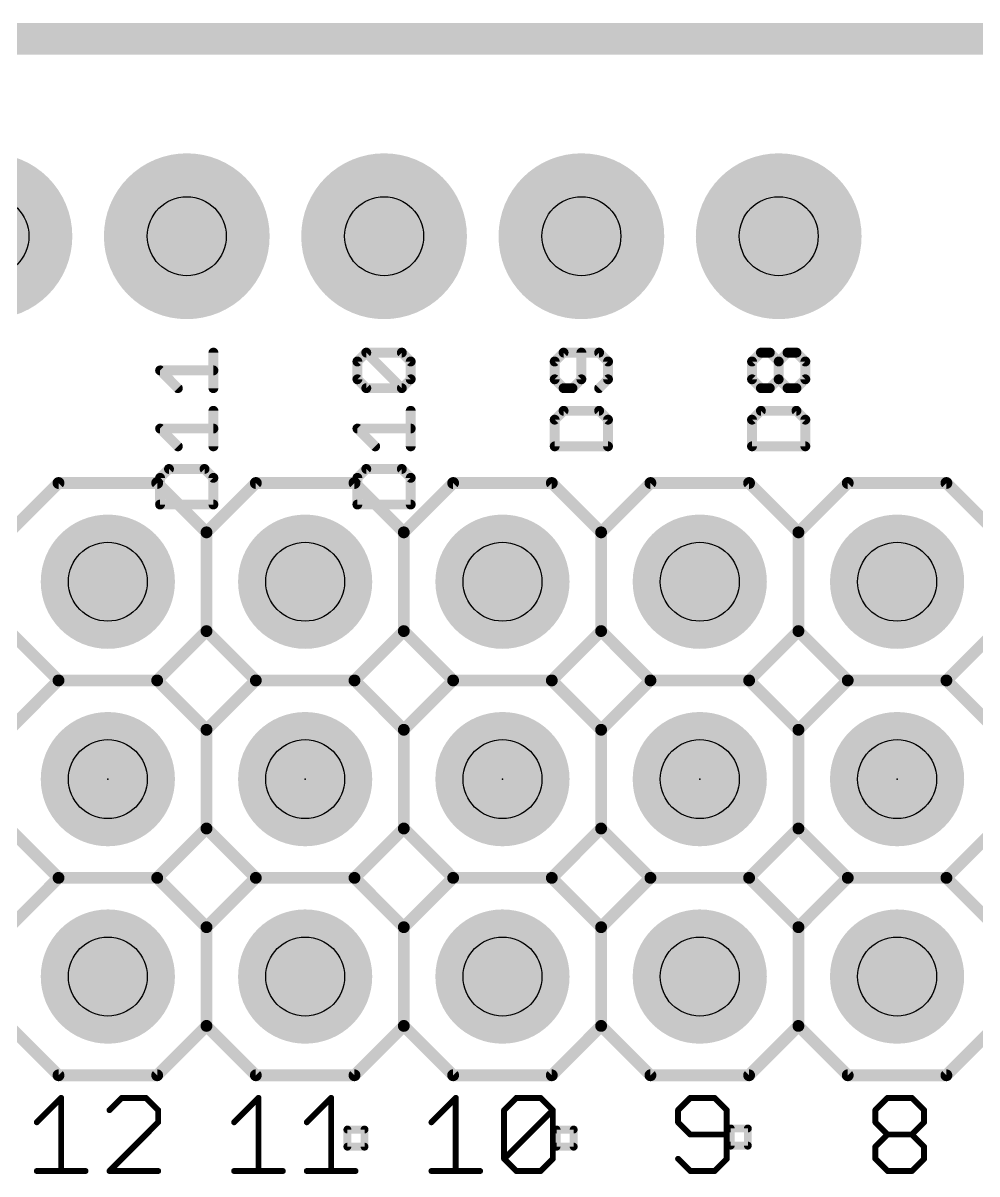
# Model space of a CAD drawing. Extents: x 45.5 to 117.9, y 20.2 to 75.1.
# Drawn here: x 80.19 to 92.47, y 60.32 to 75.13 of the extents above; entities that cross this region are included whole.
import ezdxf

# ---------------------------------------------------------------- set-up
doc = ezdxf.new("R2010")
doc.units = 0
for name, color, linetype in [('17', 82, 'CONTINUOUS'), ('20', 7, 'CONTINUOUS'), ('21', 253, 'CONTINUOUS'), ('23', 7, 'CONTINUOUS'), ('25', 253, 'CONTINUOUS'), ('29', 253, 'CONTINUOUS'), ('30', 253, 'CONTINUOUS'), ('44', 253, 'CONTINUOUS'), ('51', 253, 'CONTINUOUS')]:
    doc.layers.add(name, color=color, linetype=linetype)

# ---------------------------------------------------------------- blocks, each defined once
blk = doc.blocks.new('ROUNDP')
at = {"const_width": 0.5}
blk.add_lwpolyline([(0, -0.25, 1), (0, 0.25, 1), (0, -0.25)], format="xyb", dxfattribs=at)
blk = doc.blocks.new('RECT')
blk.add_solid([(-0.5, -0.5), (0.5, -0.5), (-0.5, 0.5), (0.5, 0.5)])

msp = doc.modelspace()

# ---------------------------------------------------------------- linework, layer by layer
at = {"layer": '20', "const_width": 0.4064}
msp.add_lwpolyline([(49.8475, 74.93), (113.03, 74.93)], dxfattribs=at)
at = {"layer": '21', "const_width": 0.1524}
for points in [[(80.01, 68.58), (80.645, 69.215)], [(80.645, 69.215), (81.915, 69.215)], [(81.915, 69.215), (82.55, 68.58)], [(82.55, 68.58), (83.185, 69.215)], [(83.185, 69.215), (84.455, 69.215)], [(84.455, 69.215), (85.09, 68.58)], [(85.09, 68.58), (85.725, 69.215)], [(85.725, 69.215), (86.995, 69.215)], [(86.995, 69.215), (87.63, 68.58)], [(87.63, 68.58), (88.265, 69.215)], [(88.265, 69.215), (89.535, 69.215)], [(89.535, 69.215), (90.17, 68.58)], [(90.17, 68.58), (90.805, 69.215)], [(90.805, 69.215), (92.075, 69.215)], [(92.075, 69.215), (92.71, 68.58)], [(82.55, 67.31), (82.55, 68.58)], [(82.55, 68.58), (82.55, 67.31)], [(85.09, 67.31), (85.09, 68.58)], [(85.09, 68.58), (85.09, 67.31)], [(87.63, 68.58), (87.63, 67.31)], [(87.63, 67.31), (87.63, 68.58)], [(90.17, 67.31), (90.17, 68.58)], [(90.17, 68.58), (90.17, 67.31)], [(80.645, 66.675), (80.01, 67.31)], [(82.55, 67.31), (81.915, 66.675)], [(83.185, 66.675), (82.55, 67.31)], [(85.09, 67.31), (84.455, 66.675)], [(85.725, 66.675), (85.09, 67.31)], [(87.63, 67.31), (86.995, 66.675)], [(88.265, 66.675), (87.63, 67.31)], [(90.17, 67.31), (89.535, 66.675)], [(90.805, 66.675), (90.17, 67.31)], [(92.71, 67.31), (92.075, 66.675)], [(80.01, 66.04), (80.645, 66.675)], [(80.645, 66.675), (81.915, 66.675)], [(81.915, 66.675), (82.55, 66.04)], [(82.55, 66.04), (83.185, 66.675)], [(83.185, 66.675), (84.455, 66.675)], [(84.455, 66.675), (85.09, 66.04)], [(85.09, 66.04), (85.725, 66.675)], [(85.725, 66.675), (86.995, 66.675)], [(86.995, 66.675), (87.63, 66.04)], [(87.63, 66.04), (88.265, 66.675)], [(88.265, 66.675), (89.535, 66.675)], [(89.535, 66.675), (90.17, 66.04)], [(90.17, 66.04), (90.805, 66.675)], [(90.805, 66.675), (92.075, 66.675)], [(92.075, 66.675), (92.71, 66.04)], [(82.55, 64.77), (82.55, 66.04)], [(82.55, 66.04), (82.55, 64.77)], [(85.09, 64.77), (85.09, 66.04)], [(85.09, 66.04), (85.09, 64.77)], [(87.63, 66.04), (87.63, 64.77)], [(87.63, 64.77), (87.63, 66.04)], [(90.17, 64.77), (90.17, 66.04)], [(90.17, 66.04), (90.17, 64.77)], [(80.645, 64.135), (80.01, 64.77)], [(82.55, 64.77), (81.915, 64.135)], [(83.185, 64.135), (82.55, 64.77)], [(85.09, 64.77), (84.455, 64.135)], [(85.725, 64.135), (85.09, 64.77)], [(87.63, 64.77), (86.995, 64.135)], [(88.265, 64.135), (87.63, 64.77)], [(90.17, 64.77), (89.535, 64.135)], [(90.805, 64.135), (90.17, 64.77)], [(92.71, 64.77), (92.075, 64.135)], [(80.01, 63.5), (80.645, 64.135)], [(80.645, 64.135), (81.915, 64.135)], [(81.915, 64.135), (82.55, 63.5)], [(82.55, 63.5), (83.185, 64.135)], [(83.185, 64.135), (84.455, 64.135)], [(84.455, 64.135), (85.09, 63.5)], [(85.09, 63.5), (85.725, 64.135)], [(85.725, 64.135), (86.995, 64.135)], [(86.995, 64.135), (87.63, 63.5)], [(87.63, 63.5), (88.265, 64.135)], [(88.265, 64.135), (89.535, 64.135)], [(89.535, 64.135), (90.17, 63.5)], [(90.17, 63.5), (90.805, 64.135)], [(90.805, 64.135), (92.075, 64.135)], [(92.075, 64.135), (92.71, 63.5)], [(82.55, 62.23), (82.55, 63.5)], [(82.55, 63.5), (82.55, 62.23)], [(85.09, 62.23), (85.09, 63.5)], [(85.09, 63.5), (85.09, 62.23)], [(87.63, 63.5), (87.63, 62.23)], [(87.63, 62.23), (87.63, 63.5)], [(90.17, 62.23), (90.17, 63.5)], [(90.17, 63.5), (90.17, 62.23)], [(80.01, 62.23), (80.645, 61.595)], [(81.915, 61.595), (82.55, 62.23)], [(82.55, 62.23), (83.185, 61.595)], [(84.455, 61.595), (85.09, 62.23)], [(85.09, 62.23), (85.725, 61.595)], [(86.995, 61.595), (87.63, 62.23)], [(87.63, 62.23), (88.265, 61.595)], [(89.535, 61.595), (90.17, 62.23)], [(90.17, 62.23), (90.805, 61.595)], [(92.075, 61.595), (92.71, 62.23)], [(80.645, 61.595), (81.915, 61.595)], [(83.185, 61.595), (84.455, 61.595)], [(85.725, 61.595), (86.995, 61.595)], [(88.265, 61.595), (89.535, 61.595)], [(90.805, 61.595), (92.075, 61.595)]]:
    msp.add_lwpolyline(points, dxfattribs=at)
at = {"layer": '21', "const_width": 0.0762}
for points in [[(80.645, 69.2531, 1), (80.645, 69.1769)], [(80.6719, 69.1881, 1), (80.6181, 69.2419)], [(81.9419, 69.2419, 1), (81.8881, 69.1881)], [(81.915, 69.1769, 1), (81.915, 69.2531)], [(83.185, 69.2531, 1), (83.185, 69.1769)], [(83.2119, 69.1881, 1), (83.1581, 69.2419)], [(84.4819, 69.2419, 1), (84.4281, 69.1881)], [(84.455, 69.1769, 1), (84.455, 69.2531)], [(85.725, 69.2531, 1), (85.725, 69.1769)], [(85.7519, 69.1881, 1), (85.6981, 69.2419)], [(87.0219, 69.2419, 1), (86.9681, 69.1881)], [(86.995, 69.1769, 1), (86.995, 69.2531)], [(88.265, 69.2531, 1), (88.265, 69.1769)], [(88.2919, 69.1881, 1), (88.2381, 69.2419)], [(89.5619, 69.2419, 1), (89.5081, 69.1881)], [(89.535, 69.1769, 1), (89.535, 69.2531)], [(90.805, 69.2531, 1), (90.805, 69.1769)], [(90.8319, 69.1881, 1), (90.7781, 69.2419)], [(92.1019, 69.2419, 1), (92.0481, 69.1881)], [(92.075, 69.1769, 1), (92.075, 69.2531)], [(82.5881, 68.58, 1), (82.5119, 68.58)], [(82.5881, 68.58, 1), (82.5119, 68.58)], [(82.5231, 68.6069, 1), (82.5769, 68.5531)], [(82.5231, 68.5531, 1), (82.5769, 68.6069)], [(85.1281, 68.58, 1), (85.0519, 68.58)], [(85.1281, 68.58, 1), (85.0519, 68.58)], [(85.0631, 68.6069, 1), (85.1169, 68.5531)], [(85.0631, 68.5531, 1), (85.1169, 68.6069)], [(87.6681, 68.58, 1), (87.5919, 68.58)], [(87.6681, 68.58, 1), (87.5919, 68.58)], [(87.6031, 68.6069, 1), (87.6569, 68.5531)], [(87.6031, 68.5531, 1), (87.6569, 68.6069)], [(90.2081, 68.58, 1), (90.1319, 68.58)], [(90.2081, 68.58, 1), (90.1319, 68.58)], [(90.1431, 68.6069, 1), (90.1969, 68.5531)], [(90.1431, 68.5531, 1), (90.1969, 68.6069)], [(82.5769, 67.3369, 1), (82.5231, 67.2831)], [(82.5769, 67.2831, 1), (82.5231, 67.3369)], [(85.1169, 67.3369, 1), (85.0631, 67.2831)], [(85.1169, 67.2831, 1), (85.0631, 67.3369)], [(87.6569, 67.3369, 1), (87.6031, 67.2831)], [(87.6569, 67.2831, 1), (87.6031, 67.3369)], [(90.1969, 67.3369, 1), (90.1431, 67.2831)], [(90.1969, 67.2831, 1), (90.1431, 67.3369)], [(82.5119, 67.31, 1), (82.5881, 67.31)], [(82.5119, 67.31, 1), (82.5881, 67.31)], [(85.0519, 67.31, 1), (85.1281, 67.31)], [(85.0519, 67.31, 1), (85.1281, 67.31)], [(87.5919, 67.31, 1), (87.6681, 67.31)], [(87.5919, 67.31, 1), (87.6681, 67.31)], [(90.1319, 67.31, 1), (90.2081, 67.31)], [(90.1319, 67.31, 1), (90.2081, 67.31)], [(80.645, 66.7131, 1), (80.645, 66.6369)], [(80.6719, 66.6481, 1), (80.6181, 66.7019)], [(80.6181, 66.6481, 1), (80.6719, 66.7019)], [(81.9419, 66.7019, 1), (81.8881, 66.6481)], [(81.8881, 66.7019, 1), (81.9419, 66.6481)], [(81.915, 66.6369, 1), (81.915, 66.7131)], [(83.185, 66.7131, 1), (83.185, 66.6369)], [(83.2119, 66.6481, 1), (83.1581, 66.7019)], [(83.1581, 66.6481, 1), (83.2119, 66.7019)], [(84.4819, 66.7019, 1), (84.4281, 66.6481)], [(84.4281, 66.7019, 1), (84.4819, 66.6481)], [(84.455, 66.6369, 1), (84.455, 66.7131)], [(85.725, 66.7131, 1), (85.725, 66.6369)], [(85.7519, 66.6481, 1), (85.6981, 66.7019)], [(85.6981, 66.6481, 1), (85.7519, 66.7019)], [(87.0219, 66.7019, 1), (86.9681, 66.6481)], [(86.9681, 66.7019, 1), (87.0219, 66.6481)], [(86.995, 66.6369, 1), (86.995, 66.7131)], [(88.265, 66.7131, 1), (88.265, 66.6369)], [(88.2919, 66.6481, 1), (88.2381, 66.7019)], [(88.2381, 66.6481, 1), (88.2919, 66.7019)], [(89.5619, 66.7019, 1), (89.5081, 66.6481)], [(89.5081, 66.7019, 1), (89.5619, 66.6481)], [(89.535, 66.6369, 1), (89.535, 66.7131)], [(90.805, 66.7131, 1), (90.805, 66.6369)], [(90.8319, 66.6481, 1), (90.7781, 66.7019)], [(90.7781, 66.6481, 1), (90.8319, 66.7019)], [(92.1019, 66.7019, 1), (92.0481, 66.6481)], [(92.0481, 66.7019, 1), (92.1019, 66.6481)], [(92.075, 66.6369, 1), (92.075, 66.7131)], [(82.5881, 66.04, 1), (82.5119, 66.04)], [(82.5881, 66.04, 1), (82.5119, 66.04)], [(82.5231, 66.0669, 1), (82.5769, 66.0131)], [(82.5231, 66.0131, 1), (82.5769, 66.0669)], [(85.1281, 66.04, 1), (85.0519, 66.04)], [(85.1281, 66.04, 1), (85.0519, 66.04)], [(85.0631, 66.0669, 1), (85.1169, 66.0131)], [(85.0631, 66.0131, 1), (85.1169, 66.0669)], [(87.6681, 66.04, 1), (87.5919, 66.04)], [(87.6681, 66.04, 1), (87.5919, 66.04)], [(87.6031, 66.0669, 1), (87.6569, 66.0131)], [(87.6031, 66.0131, 1), (87.6569, 66.0669)], [(90.2081, 66.04, 1), (90.1319, 66.04)], [(90.2081, 66.04, 1), (90.1319, 66.04)], [(90.1431, 66.0669, 1), (90.1969, 66.0131)], [(90.1431, 66.0131, 1), (90.1969, 66.0669)], [(82.5119, 64.77, 1), (82.5881, 64.77)], [(82.5119, 64.77, 1), (82.5881, 64.77)], [(82.5769, 64.7969, 1), (82.5231, 64.7431)], [(82.5769, 64.7431, 1), (82.5231, 64.7969)], [(85.0519, 64.77, 1), (85.1281, 64.77)], [(85.0519, 64.77, 1), (85.1281, 64.77)], [(85.1169, 64.7969, 1), (85.0631, 64.7431)], [(85.1169, 64.7431, 1), (85.0631, 64.7969)], [(87.5919, 64.77, 1), (87.6681, 64.77)], [(87.5919, 64.77, 1), (87.6681, 64.77)], [(87.6569, 64.7969, 1), (87.6031, 64.7431)], [(87.6569, 64.7431, 1), (87.6031, 64.7969)], [(90.1319, 64.77, 1), (90.2081, 64.77)], [(90.1319, 64.77, 1), (90.2081, 64.77)], [(90.1969, 64.7969, 1), (90.1431, 64.7431)], [(90.1969, 64.7431, 1), (90.1431, 64.7969)], [(80.645, 64.1731, 1), (80.645, 64.0969)], [(80.6719, 64.1081, 1), (80.6181, 64.1619)], [(80.6181, 64.1081, 1), (80.6719, 64.1619)], [(81.9419, 64.1619, 1), (81.8881, 64.1081)], [(81.8881, 64.1619, 1), (81.9419, 64.1081)], [(81.915, 64.0969, 1), (81.915, 64.1731)], [(83.185, 64.1731, 1), (83.185, 64.0969)], [(83.2119, 64.1081, 1), (83.1581, 64.1619)], [(83.1581, 64.1081, 1), (83.2119, 64.1619)], [(84.4819, 64.1619, 1), (84.4281, 64.1081)], [(84.4281, 64.1619, 1), (84.4819, 64.1081)], [(84.455, 64.0969, 1), (84.455, 64.1731)], [(85.725, 64.1731, 1), (85.725, 64.0969)], [(85.7519, 64.1081, 1), (85.6981, 64.1619)], [(85.6981, 64.1081, 1), (85.7519, 64.1619)], [(87.0219, 64.1619, 1), (86.9681, 64.1081)], [(86.9681, 64.1619, 1), (87.0219, 64.1081)], [(86.995, 64.0969, 1), (86.995, 64.1731)], [(88.265, 64.1731, 1), (88.265, 64.0969)], [(88.2919, 64.1081, 1), (88.2381, 64.1619)], [(88.2381, 64.1081, 1), (88.2919, 64.1619)], [(89.5619, 64.1619, 1), (89.5081, 64.1081)], [(89.5081, 64.1619, 1), (89.5619, 64.1081)], [(89.535, 64.0969, 1), (89.535, 64.1731)], [(90.805, 64.1731, 1), (90.805, 64.0969)], [(90.8319, 64.1081, 1), (90.7781, 64.1619)], [(90.7781, 64.1081, 1), (90.8319, 64.1619)], [(92.1019, 64.1619, 1), (92.0481, 64.1081)], [(92.0481, 64.1619, 1), (92.1019, 64.1081)], [(92.075, 64.0969, 1), (92.075, 64.1731)], [(82.5881, 63.5, 1), (82.5119, 63.5)], [(82.5881, 63.5, 1), (82.5119, 63.5)], [(82.5231, 63.5269, 1), (82.5769, 63.4731)], [(82.5231, 63.4731, 1), (82.5769, 63.5269)], [(85.1281, 63.5, 1), (85.0519, 63.5)], [(85.1281, 63.5, 1), (85.0519, 63.5)], [(85.0631, 63.5269, 1), (85.1169, 63.4731)], [(85.0631, 63.4731, 1), (85.1169, 63.5269)], [(87.6681, 63.5, 1), (87.5919, 63.5)], [(87.6681, 63.5, 1), (87.5919, 63.5)], [(87.6031, 63.5269, 1), (87.6569, 63.4731)], [(87.6031, 63.4731, 1), (87.6569, 63.5269)], [(90.2081, 63.5, 1), (90.1319, 63.5)], [(90.2081, 63.5, 1), (90.1319, 63.5)], [(90.1431, 63.5269, 1), (90.1969, 63.4731)], [(90.1431, 63.4731, 1), (90.1969, 63.5269)], [(82.5119, 62.23, 1), (82.5881, 62.23)], [(82.5119, 62.23, 1), (82.5881, 62.23)], [(82.5769, 62.2569, 1), (82.5231, 62.2031)], [(82.5769, 62.2031, 1), (82.5231, 62.2569)], [(85.0519, 62.23, 1), (85.1281, 62.23)], [(85.0519, 62.23, 1), (85.1281, 62.23)], [(85.1169, 62.2569, 1), (85.0631, 62.2031)], [(85.1169, 62.2031, 1), (85.0631, 62.2569)], [(87.5919, 62.23, 1), (87.6681, 62.23)], [(87.5919, 62.23, 1), (87.6681, 62.23)], [(87.6569, 62.2569, 1), (87.6031, 62.2031)], [(87.6569, 62.2031, 1), (87.6031, 62.2569)], [(90.1319, 62.23, 1), (90.2081, 62.23)], [(90.1319, 62.23, 1), (90.2081, 62.23)], [(90.1969, 62.2569, 1), (90.1431, 62.2031)], [(90.1969, 62.2031, 1), (90.1431, 62.2569)], [(80.645, 61.6331, 1), (80.645, 61.5569)], [(80.6181, 61.5681, 1), (80.6719, 61.6219)], [(81.8881, 61.6219, 1), (81.9419, 61.5681)], [(81.915, 61.5569, 1), (81.915, 61.6331)], [(83.185, 61.6331, 1), (83.185, 61.5569)], [(83.1581, 61.5681, 1), (83.2119, 61.6219)], [(84.4281, 61.6219, 1), (84.4819, 61.5681)], [(84.455, 61.5569, 1), (84.455, 61.6331)], [(85.725, 61.6331, 1), (85.725, 61.5569)], [(85.6981, 61.5681, 1), (85.7519, 61.6219)], [(86.9681, 61.6219, 1), (87.0219, 61.5681)], [(86.995, 61.5569, 1), (86.995, 61.6331)], [(88.265, 61.6331, 1), (88.265, 61.5569)], [(88.2381, 61.5681, 1), (88.2919, 61.6219)], [(89.5081, 61.6219, 1), (89.5619, 61.5681)], [(89.535, 61.5569, 1), (89.535, 61.6331)], [(90.805, 61.6331, 1), (90.805, 61.5569)], [(90.7781, 61.5681, 1), (90.8319, 61.6219)], [(92.0481, 61.6219, 1), (92.1019, 61.5681)], [(92.075, 61.5569, 1), (92.075, 61.6331)]]:
    msp.add_lwpolyline(points, format="xyb", dxfattribs=at)
at = {"layer": '23'}
for p in [(81.28, 65.405), (83.82, 65.405), (86.36, 65.405), (88.9, 65.405), (91.44, 65.405)]:
    msp.add_point(p, dxfattribs=at)
at = {"layer": '25'}
for points, const_width in [([(82.6389, 70.4351), (82.6389, 70.8927)], 0.127), ([(84.4925, 70.7783), (84.6069, 70.8927)], 0.127), ([(84.6069, 70.8927), (85.0645, 70.8927)], 0.127), ([(85.0645, 70.4351), (84.6069, 70.8927)], 0.127), ([(85.0645, 70.8927), (85.1789, 70.7783)], 0.127), ([(87.1469, 70.8927), (87.0325, 70.7783)], 0.127), ([(87.6045, 70.8927), (87.1469, 70.8927)], 0.127), ([(87.3757, 70.5495), (87.3757, 70.8927)], 0.127), ([(87.7189, 70.7783), (87.6045, 70.8927)], 0.127), ([(89.5725, 70.7783), (89.6869, 70.8927)], 0.127), ([(89.6869, 70.8927), (89.8013, 70.8927)], 0.127), ([(89.8013, 70.8927), (89.9157, 70.7783)], 0.127), ([(89.9157, 70.7783), (90.0301, 70.8927)], 0.127), ([(90.0301, 70.8927), (90.1445, 70.8927)], 0.127), ([(90.1445, 70.8927), (90.2589, 70.7783)], 0.127), ([(84.4925, 70.5495), (84.4925, 70.7783)], 0.127), ([(85.1789, 70.7783), (85.1789, 70.5495)], 0.127), ([(87.0325, 70.7783), (87.0325, 70.5495)], 0.127), ([(87.7189, 70.5495), (87.7189, 70.7783)], 0.127), ([(89.5725, 70.5495), (89.5725, 70.7783)], 0.127), ([(89.9157, 70.5495), (89.9157, 70.7783)], 0.127), ([(90.2589, 70.7783), (90.2589, 70.5495)], 0.127), ([(82.1813, 70.4351), (81.9525, 70.6639)], 0.127), ([(81.9525, 70.6639), (82.6389, 70.6639)], 0.127), ([(84.6069, 70.4351), (84.4925, 70.5495)], 0.127), ([(85.0645, 70.4351), (84.6069, 70.4351)], 0.127), ([(85.1789, 70.5495), (85.0645, 70.4351)], 0.127), ([(87.0325, 70.5495), (87.1469, 70.4351)], 0.127), ([(87.1469, 70.4351), (87.2613, 70.4351)], 0.127), ([(87.2613, 70.4351), (87.3757, 70.5495)], 0.127), ([(87.6045, 70.4351), (87.7189, 70.5495)], 0.127), ([(89.6869, 70.4351), (89.5725, 70.5495)], 0.127), ([(89.8013, 70.4351), (89.6869, 70.4351)], 0.127), ([(89.9157, 70.5495), (89.8013, 70.4351)], 0.127), ([(90.0301, 70.4351), (89.9157, 70.5495)], 0.127), ([(90.1445, 70.4351), (90.0301, 70.4351)], 0.127), ([(90.2589, 70.5495), (90.1445, 70.4351)], 0.127), ([(82.6389, 69.6867), (82.6389, 70.1443)], 0.127), ([(85.1789, 69.6867), (85.1789, 70.1443)], 0.127), ([(87.1469, 70.1443), (87.0325, 70.0299)], 0.127), ([(87.6045, 70.1443), (87.1469, 70.1443)], 0.127), ([(87.7189, 70.0299), (87.6045, 70.1443)], 0.127), ([(89.6869, 70.1443), (89.5725, 70.0299)], 0.127), ([(90.1445, 70.1443), (89.6869, 70.1443)], 0.127), ([(90.2589, 70.0299), (90.1445, 70.1443)], 0.127), ([(87.0325, 70.0299), (87.0325, 69.6867)], 0.127), ([(87.7189, 69.6867), (87.7189, 70.0299)], 0.127), ([(89.5725, 70.0299), (89.5725, 69.6867)], 0.127), ([(90.2589, 69.6867), (90.2589, 70.0299)], 0.127), ([(82.1813, 69.6867), (81.9525, 69.9155)], 0.127), ([(81.9525, 69.9155), (82.6389, 69.9155)], 0.127), ([(84.7213, 69.6867), (84.4925, 69.9155)], 0.127), ([(84.4925, 69.9155), (85.1789, 69.9155)], 0.127), ([(87.0325, 69.6867), (87.7189, 69.6867)], 0.127), ([(89.5725, 69.6867), (90.2589, 69.6867)], 0.127), ([(82.0669, 69.3958), (81.9525, 69.2814)], 0.127), ([(82.5245, 69.3958), (82.0669, 69.3958)], 0.127), ([(82.6389, 69.2814), (82.5245, 69.3958)], 0.127), ([(84.6069, 69.3958), (84.4925, 69.2814)], 0.127), ([(85.0645, 69.3958), (84.6069, 69.3958)], 0.127), ([(85.1789, 69.2814), (85.0645, 69.3958)], 0.127), ([(81.9525, 69.2814), (81.9525, 68.9383)], 0.127), ([(82.6389, 68.9383), (82.6389, 69.2814)], 0.127), ([(84.4925, 69.2814), (84.4925, 68.9383)], 0.127), ([(85.1789, 68.9383), (85.1789, 69.2814)], 0.127), ([(81.9525, 68.9383), (82.6389, 68.9383)], 0.127), ([(84.4925, 68.9383), (85.1789, 68.9383)], 0.127), ([(80.3656, 60.9902), (80.6791, 61.3037)], 0.0762), ([(80.6791, 61.3037), (80.6791, 60.3631)], 0.0762), ([(81.4579, 61.3037), (81.3011, 61.1469)], 0.0762), ([(81.7714, 61.3037), (81.4579, 61.3037)], 0.0762), ([(81.9282, 61.1469), (81.7714, 61.3037)], 0.0762), ([(82.9056, 60.9902), (83.2191, 61.3037)], 0.0762), ([(83.2191, 61.3037), (83.2191, 60.3631)], 0.0762), ([(83.8411, 60.9902), (84.1547, 61.3037)], 0.0762), ([(84.1547, 61.3037), (84.1547, 60.3631)], 0.0762), ([(85.4456, 60.9902), (85.7591, 61.3037)], 0.0762), ([(85.7591, 61.3037), (85.7591, 60.3631)], 0.0762), ([(86.3811, 61.1469), (86.5379, 61.3037)], 0.0762), ([(86.5379, 61.3037), (86.8514, 61.3037)], 0.0762), ([(86.8514, 61.3037), (87.0082, 61.1469)], 0.0762), ([(88.7774, 61.3037), (88.6206, 61.1469)], 0.0762), ([(89.0909, 61.3037), (88.7774, 61.3037)], 0.0762), ([(89.2477, 61.1469), (89.0909, 61.3037)], 0.0762), ([(91.1606, 61.1469), (91.3174, 61.3037)], 0.0762), ([(91.3174, 61.3037), (91.6309, 61.3037)], 0.0762), ([(91.6309, 61.3037), (91.7877, 61.1469)], 0.0762), ([(81.9282, 60.9902), (81.9282, 61.1469)], 0.0762), ([(86.3811, 60.5199), (86.3811, 61.1469)], 0.0762), ([(86.3811, 60.5199), (87.0082, 61.1469)], 0.0762), ([(87.0082, 61.1469), (87.0082, 60.5199)], 0.0762), ([(88.6206, 61.1469), (88.6206, 60.9902)], 0.0762), ([(89.2477, 60.5199), (89.2477, 61.1469)], 0.0762), ([(91.1606, 60.9902), (91.1606, 61.1469)], 0.0762), ([(91.7877, 61.1469), (91.7877, 60.9902)], 0.0762), ([(81.3011, 60.3631), (81.9282, 60.9902)], 0.0762), ([(88.6206, 60.9902), (88.7774, 60.8334)], 0.0762), ([(91.3174, 60.8334), (91.1606, 60.9902)], 0.0762), ([(91.7877, 60.9902), (91.6309, 60.8334)], 0.0762), ([(84.3637, 60.6762), (84.3637, 60.8965)], 0.1016), ([(84.3637, 60.8965), (84.584, 60.8965)], 0.1016), ([(84.584, 60.8965), (84.584, 60.6762)], 0.1016), ([(87.0566, 60.6762), (87.0566, 60.8965)], 0.1016), ([(87.0566, 60.8965), (87.2769, 60.8965)], 0.1016), ([(87.2769, 60.8965), (87.2769, 60.6762)], 0.1016), ([(88.7774, 60.8334), (89.2477, 60.8334)], 0.0762), ([(89.2983, 60.6899), (89.2983, 60.9102)], 0.1016), ([(89.2983, 60.9102), (89.5187, 60.9102)], 0.1016), ([(89.5187, 60.9102), (89.5187, 60.6899)], 0.1016), ([(91.1606, 60.6766), (91.3174, 60.8334)], 0.0762), ([(91.3174, 60.8334), (91.6309, 60.8334)], 0.0762), ([(91.6309, 60.8334), (91.7877, 60.6766)], 0.0762), ([(84.584, 60.6762), (84.3637, 60.6762)], 0.1016), ([(87.2769, 60.6762), (87.0566, 60.6762)], 0.1016), ([(89.5187, 60.6899), (89.2983, 60.6899)], 0.1016), ([(91.1606, 60.5199), (91.1606, 60.6766)], 0.0762), ([(91.7877, 60.6766), (91.7877, 60.5199)], 0.0762), ([(86.5379, 60.3631), (86.3811, 60.5199)], 0.0762), ([(87.0082, 60.5199), (86.8514, 60.3631)], 0.0762), ([(88.6206, 60.5199), (88.7774, 60.3631)], 0.0762), ([(89.0909, 60.3631), (89.2477, 60.5199)], 0.0762), ([(91.3174, 60.3631), (91.1606, 60.5199)], 0.0762), ([(91.7877, 60.5199), (91.6309, 60.3631)], 0.0762), ([(80.3656, 60.3631), (80.9927, 60.3631)], 0.0762), ([(81.9282, 60.3631), (81.3011, 60.3631)], 0.0762), ([(82.9056, 60.3631), (83.5327, 60.3631)], 0.0762), ([(83.8411, 60.3631), (84.4682, 60.3631)], 0.0762), ([(85.4456, 60.3631), (86.0727, 60.3631)], 0.0762), ([(86.8514, 60.3631), (86.5379, 60.3631)], 0.0762), ([(88.7774, 60.3631), (89.0909, 60.3631)], 0.0762), ([(91.6309, 60.3631), (91.3174, 60.3631)], 0.0762)]:
    msp.add_lwpolyline(points, dxfattribs=dict(at, const_width=const_width))
for points, const_width in [([(82.6707, 70.8927, 1), (82.6072, 70.8927)], 0.0635), ([(84.6069, 70.9244, 1), (84.6069, 70.8609)], 0.0635), ([(84.6294, 70.9151, 1), (84.5845, 70.8702)], 0.0635), ([(84.6294, 70.8702, 1), (84.5845, 70.9151)], 0.0635), ([(85.087, 70.9151, 1), (85.0421, 70.8702)], 0.0635), ([(85.0645, 70.8609, 1), (85.0645, 70.9244)], 0.0635), ([(87.1469, 70.9244, 1), (87.1469, 70.8609)], 0.0635), ([(87.1694, 70.8702, 1), (87.1245, 70.9151)], 0.0635), ([(87.4075, 70.8927, 1), (87.344, 70.8927)], 0.0635), ([(87.627, 70.9151, 1), (87.5821, 70.8702)], 0.0635), ([(87.6045, 70.8609, 1), (87.6045, 70.9244)], 0.0635), ([(89.6869, 70.9244, 1), (89.6869, 70.8609)], 0.0635), ([(89.7094, 70.8702, 1), (89.6645, 70.9151)], 0.0635), ([(89.8238, 70.9151, 1), (89.7789, 70.8702)], 0.0635), ([(89.8013, 70.8609, 1), (89.8013, 70.9244)], 0.0635), ([(90.0301, 70.9244, 1), (90.0301, 70.8609)], 0.0635), ([(90.0526, 70.8702, 1), (90.0077, 70.9151)], 0.0635), ([(90.167, 70.9151, 1), (90.1221, 70.8702)], 0.0635), ([(90.1445, 70.8609, 1), (90.1445, 70.9244)], 0.0635), ([(84.5243, 70.7783, 1), (84.4608, 70.7783)], 0.0635), ([(84.4701, 70.8007, 1), (84.515, 70.7558)], 0.0635), ([(85.2107, 70.7783, 1), (85.1471, 70.7783)], 0.0635), ([(85.1564, 70.7558, 1), (85.2014, 70.8007)], 0.0635), ([(87.0643, 70.7783, 1), (87.0008, 70.7783)], 0.0635), ([(87.0101, 70.8007, 1), (87.055, 70.7558)], 0.0635), ([(87.7507, 70.7783, 1), (87.6872, 70.7783)], 0.0635), ([(87.6964, 70.7558, 1), (87.7414, 70.8007)], 0.0635), ([(89.6043, 70.7783, 1), (89.5408, 70.7783)], 0.0635), ([(89.5501, 70.8007, 1), (89.595, 70.7558)], 0.0635), ([(89.9475, 70.7783, 1), (89.884, 70.7783)], 0.0635), ([(89.8933, 70.8007, 1), (89.9382, 70.7558)], 0.0635), ([(89.8933, 70.7558, 1), (89.9382, 70.8007)], 0.0635), ([(90.2907, 70.7783, 1), (90.2272, 70.7783)], 0.0635), ([(90.2364, 70.7558, 1), (90.2814, 70.8007)], 0.0635), ([(81.9525, 70.6956, 1), (81.9525, 70.6321)], 0.0635), ([(81.975, 70.6863, 1), (81.9301, 70.6414)], 0.0635), ([(82.6389, 70.6321, 1), (82.6389, 70.6956)], 0.0635), ([(82.1589, 70.4126, 1), (82.2038, 70.4575)], 0.0635), ([(84.515, 70.5719, 1), (84.4701, 70.527)], 0.0635), ([(84.4608, 70.5495, 1), (84.5243, 70.5495)], 0.0635), ([(84.6069, 70.4668, 1), (84.6069, 70.4033)], 0.0635), ([(84.5845, 70.4126, 1), (84.6294, 70.4575)], 0.0635), ([(85.0421, 70.4575, 1), (85.087, 70.4126)], 0.0635), ([(85.0421, 70.4126, 1), (85.087, 70.4575)], 0.0635), ([(85.0645, 70.4033, 1), (85.0645, 70.4668)], 0.0635), ([(85.1471, 70.5495, 1), (85.2107, 70.5495)], 0.0635), ([(85.2014, 70.527, 1), (85.1564, 70.5719)], 0.0635), ([(87.0008, 70.5495, 1), (87.0643, 70.5495)], 0.0635), ([(87.055, 70.5719, 1), (87.0101, 70.527)], 0.0635), ([(87.1469, 70.4668, 1), (87.1469, 70.4033)], 0.0635), ([(87.1245, 70.4126, 1), (87.1694, 70.4575)], 0.0635), ([(87.2389, 70.4575, 1), (87.2838, 70.4126)], 0.0635), ([(87.2613, 70.4033, 1), (87.2613, 70.4668)], 0.0635), ([(87.344, 70.5495, 1), (87.4075, 70.5495)], 0.0635), ([(87.3982, 70.527, 1), (87.3533, 70.5719)], 0.0635), ([(87.5821, 70.4575, 1), (87.627, 70.4126)], 0.0635), ([(87.6872, 70.5495, 1), (87.7507, 70.5495)], 0.0635), ([(87.7414, 70.527, 1), (87.6964, 70.5719)], 0.0635), ([(89.595, 70.5719, 1), (89.5501, 70.527)], 0.0635), ([(89.5408, 70.5495, 1), (89.6043, 70.5495)], 0.0635), ([(89.6869, 70.4668, 1), (89.6869, 70.4033)], 0.0635), ([(89.6645, 70.4126, 1), (89.7094, 70.4575)], 0.0635), ([(89.7789, 70.4575, 1), (89.8238, 70.4126)], 0.0635), ([(89.8013, 70.4033, 1), (89.8013, 70.4668)], 0.0635), ([(89.884, 70.5495, 1), (89.9475, 70.5495)], 0.0635), ([(89.9382, 70.5719, 1), (89.8933, 70.527)], 0.0635), ([(89.9382, 70.527, 1), (89.8933, 70.5719)], 0.0635), ([(90.0301, 70.4668, 1), (90.0301, 70.4033)], 0.0635), ([(90.0077, 70.4126, 1), (90.0526, 70.4575)], 0.0635), ([(90.1221, 70.4575, 1), (90.167, 70.4126)], 0.0635), ([(90.1445, 70.4033, 1), (90.1445, 70.4668)], 0.0635), ([(90.2272, 70.5495, 1), (90.2907, 70.5495)], 0.0635), ([(90.2814, 70.527, 1), (90.2364, 70.5719)], 0.0635), ([(82.6072, 70.4351, 1), (82.6707, 70.4351)], 0.0635), ([(82.6707, 70.1443, 1), (82.6072, 70.1443)], 0.0635), ([(85.2107, 70.1443, 1), (85.1471, 70.1443)], 0.0635), ([(87.1469, 70.176, 1), (87.1469, 70.1125)], 0.0635), ([(87.1694, 70.1218, 1), (87.1245, 70.1667)], 0.0635), ([(87.627, 70.1667, 1), (87.5821, 70.1218)], 0.0635), ([(87.6045, 70.1125, 1), (87.6045, 70.176)], 0.0635), ([(89.6869, 70.176, 1), (89.6869, 70.1125)], 0.0635), ([(89.7094, 70.1218, 1), (89.6645, 70.1667)], 0.0635), ([(90.167, 70.1667, 1), (90.1221, 70.1218)], 0.0635), ([(90.1445, 70.1125, 1), (90.1445, 70.176)], 0.0635), ([(87.0643, 70.0299, 1), (87.0008, 70.0299)], 0.0635), ([(87.0101, 70.0523, 1), (87.055, 70.0074)], 0.0635), ([(87.7507, 70.0299, 1), (87.6872, 70.0299)], 0.0635), ([(87.6964, 70.0074, 1), (87.7414, 70.0523)], 0.0635), ([(89.6043, 70.0299, 1), (89.5408, 70.0299)], 0.0635), ([(89.5501, 70.0523, 1), (89.595, 70.0074)], 0.0635), ([(90.2907, 70.0299, 1), (90.2272, 70.0299)], 0.0635), ([(90.2364, 70.0074, 1), (90.2814, 70.0523)], 0.0635), ([(81.9525, 69.9472, 1), (81.9525, 69.8837)], 0.0635), ([(81.975, 69.9379, 1), (81.9301, 69.893)], 0.0635), ([(82.6389, 69.8837, 1), (82.6389, 69.9472)], 0.0635), ([(84.4925, 69.9472, 1), (84.4925, 69.8837)], 0.0635), ([(84.515, 69.9379, 1), (84.4701, 69.893)], 0.0635), ([(85.1789, 69.8837, 1), (85.1789, 69.9472)], 0.0635), ([(87.0325, 69.7184, 1), (87.0325, 69.6549)], 0.0635), ([(87.7189, 69.6549, 1), (87.7189, 69.7184)], 0.0635), ([(89.5725, 69.7184, 1), (89.5725, 69.6549)], 0.0635), ([(90.2589, 69.6549, 1), (90.2589, 69.7184)], 0.0635), ([(82.1589, 69.6642, 1), (82.2038, 69.7091)], 0.0635), ([(82.6072, 69.6867, 1), (82.6707, 69.6867)], 0.0635), ([(84.6989, 69.6642, 1), (84.7438, 69.7091)], 0.0635), ([(85.1471, 69.6867, 1), (85.2107, 69.6867)], 0.0635), ([(87.0008, 69.6867, 1), (87.0643, 69.6867)], 0.0635), ([(87.6872, 69.6867, 1), (87.7507, 69.6867)], 0.0635), ([(89.5408, 69.6867, 1), (89.6043, 69.6867)], 0.0635), ([(90.2272, 69.6867, 1), (90.2907, 69.6867)], 0.0635), ([(82.0669, 69.4276, 1), (82.0669, 69.3641)], 0.0635), ([(82.0894, 69.3734, 1), (82.0445, 69.4183)], 0.0635), ([(82.547, 69.4183, 1), (82.5021, 69.3734)], 0.0635), ([(82.5245, 69.3641, 1), (82.5245, 69.4276)], 0.0635), ([(84.6069, 69.4276, 1), (84.6069, 69.3641)], 0.0635), ([(84.6294, 69.3734, 1), (84.5845, 69.4183)], 0.0635), ([(85.087, 69.4183, 1), (85.0421, 69.3734)], 0.0635), ([(85.0645, 69.3641, 1), (85.0645, 69.4276)], 0.0635), ([(81.9843, 69.2814, 1), (81.9208, 69.2814)], 0.0635), ([(81.9301, 69.3039, 1), (81.975, 69.259)], 0.0635), ([(82.6707, 69.2814, 1), (82.6072, 69.2814)], 0.0635), ([(82.6164, 69.259, 1), (82.6614, 69.3039)], 0.0635), ([(84.5243, 69.2814, 1), (84.4608, 69.2814)], 0.0635), ([(84.4701, 69.3039, 1), (84.515, 69.259)], 0.0635), ([(85.2107, 69.2814, 1), (85.1471, 69.2814)], 0.0635), ([(85.1564, 69.259, 1), (85.2014, 69.3039)], 0.0635), ([(81.9525, 68.97, 1), (81.9525, 68.9065)], 0.0635), ([(81.9208, 68.9383, 1), (81.9843, 68.9383)], 0.0635), ([(82.6072, 68.9383, 1), (82.6707, 68.9383)], 0.0635), ([(82.6389, 68.9065, 1), (82.6389, 68.97)], 0.0635), ([(84.4925, 68.97, 1), (84.4925, 68.9065)], 0.0635), ([(84.4608, 68.9383, 1), (84.5243, 68.9383)], 0.0635), ([(85.1471, 68.9383, 1), (85.2107, 68.9383)], 0.0635), ([(85.1789, 68.9065, 1), (85.1789, 68.97)], 0.0635), ([(80.6982, 61.3037, 1), (80.6601, 61.3037)], 0.0381), ([(80.6926, 61.2902, 1), (80.6657, 61.3172)], 0.0381), ([(81.4579, 61.3228, 1), (81.4579, 61.2847)], 0.0381), ([(81.4714, 61.2902, 1), (81.4444, 61.3172)], 0.0381), ([(81.7849, 61.3172, 1), (81.7579, 61.2902)], 0.0381), ([(81.7714, 61.2847, 1), (81.7714, 61.3228)], 0.0381), ([(83.2382, 61.3037, 1), (83.2001, 61.3037)], 0.0381), ([(83.2326, 61.2902, 1), (83.2057, 61.3172)], 0.0381), ([(84.1737, 61.3037, 1), (84.1356, 61.3037)], 0.0381), ([(84.1681, 61.2902, 1), (84.1412, 61.3172)], 0.0381), ([(85.7782, 61.3037, 1), (85.7401, 61.3037)], 0.0381), ([(85.7726, 61.2902, 1), (85.7457, 61.3172)], 0.0381), ([(86.5379, 61.3228, 1), (86.5379, 61.2847)], 0.0381), ([(86.5514, 61.2902, 1), (86.5244, 61.3172)], 0.0381), ([(86.8649, 61.3172, 1), (86.8379, 61.2902)], 0.0381), ([(86.8514, 61.2847, 1), (86.8514, 61.3228)], 0.0381), ([(88.7774, 61.3228, 1), (88.7774, 61.2847)], 0.0381), ([(88.7908, 61.2902, 1), (88.7639, 61.3172)], 0.0381), ([(89.1044, 61.3172, 1), (89.0774, 61.2902)], 0.0381), ([(89.0909, 61.2847, 1), (89.0909, 61.3228)], 0.0381), ([(91.3174, 61.3228, 1), (91.3174, 61.2847)], 0.0381), ([(91.3308, 61.2902, 1), (91.3039, 61.3172)], 0.0381), ([(91.6444, 61.3172, 1), (91.6174, 61.2902)], 0.0381), ([(91.6309, 61.2847, 1), (91.6309, 61.3228)], 0.0381), ([(81.2876, 61.1604, 1), (81.3146, 61.1335)], 0.0381), ([(81.9472, 61.1469, 1), (81.9091, 61.1469)], 0.0381), ([(81.9147, 61.1335, 1), (81.9417, 61.1604)], 0.0381), ([(86.3676, 61.1604, 1), (86.3946, 61.1335)], 0.0381), ([(86.4002, 61.1469, 1), (86.3621, 61.1469)], 0.0381), ([(87.0272, 61.1469, 1), (86.9891, 61.1469)], 0.0381), ([(87.0217, 61.1335, 1), (86.9947, 61.1604)], 0.0381), ([(86.9947, 61.1335, 1), (87.0217, 61.1604)], 0.0381), ([(88.6071, 61.1604, 1), (88.6341, 61.1335)], 0.0381), ([(88.6397, 61.1469, 1), (88.6016, 61.1469)], 0.0381), ([(89.2667, 61.1469, 1), (89.2286, 61.1469)], 0.0381), ([(89.2342, 61.1335, 1), (89.2611, 61.1604)], 0.0381), ([(91.1796, 61.1469, 1), (91.1416, 61.1469)], 0.0381), ([(91.1471, 61.1604, 1), (91.1741, 61.1335)], 0.0381), ([(91.8067, 61.1469, 1), (91.7686, 61.1469)], 0.0381), ([(91.7742, 61.1335, 1), (91.8011, 61.1604)], 0.0381), ([(80.3521, 61.0036, 1), (80.3791, 60.9767)], 0.0381), ([(81.9417, 60.9767, 1), (81.9147, 61.0036)], 0.0381), ([(82.8921, 61.0036, 1), (82.9191, 60.9767)], 0.0381), ([(83.8276, 61.0036, 1), (83.8546, 60.9767)], 0.0381), ([(85.4321, 61.0036, 1), (85.4591, 60.9767)], 0.0381), ([(88.6341, 61.0036, 1), (88.6071, 60.9767)], 0.0381), ([(91.1741, 61.0036, 1), (91.1471, 60.9767)], 0.0381), ([(91.8011, 60.9767, 1), (91.7742, 61.0036)], 0.0381), ([(81.9091, 60.9902, 1), (81.9472, 60.9902)], 0.0381), ([(84.3891, 60.8965, 1), (84.3383, 60.8965)], 0.0508), ([(84.3637, 60.9219, 1), (84.3637, 60.8711)], 0.0508), ([(84.6094, 60.8965, 1), (84.5586, 60.8965)], 0.0508), ([(84.584, 60.8711, 1), (84.584, 60.9219)], 0.0508), ([(87.082, 60.8965, 1), (87.0312, 60.8965)], 0.0508), ([(87.0566, 60.9219, 1), (87.0566, 60.8711)], 0.0508), ([(87.3023, 60.8965, 1), (87.2515, 60.8965)], 0.0508), ([(87.2769, 60.8711, 1), (87.2769, 60.9219)], 0.0508), ([(88.6016, 60.9902, 1), (88.6397, 60.9902)], 0.0381), ([(88.7774, 60.8525, 1), (88.7774, 60.8144)], 0.0381), ([(88.7639, 60.8199, 1), (88.7908, 60.8469)], 0.0381), ([(89.2477, 60.8144, 1), (89.2477, 60.8525)], 0.0381), ([(89.3237, 60.9102, 1), (89.2729, 60.9102)], 0.0508), ([(89.2983, 60.9356, 1), (89.2983, 60.8848)], 0.0508), ([(89.5441, 60.9102, 1), (89.4933, 60.9102)], 0.0508), ([(89.5187, 60.8848, 1), (89.5187, 60.9356)], 0.0508), ([(91.1416, 60.9902, 1), (91.1796, 60.9902)], 0.0381), ([(91.3174, 60.8525, 1), (91.3174, 60.8144)], 0.0381), ([(91.3308, 60.8199, 1), (91.3039, 60.8469)], 0.0381), ([(91.3039, 60.8199, 1), (91.3308, 60.8469)], 0.0381), ([(91.6444, 60.8469, 1), (91.6174, 60.8199)], 0.0381), ([(91.6174, 60.8469, 1), (91.6444, 60.8199)], 0.0381), ([(91.6309, 60.8144, 1), (91.6309, 60.8525)], 0.0381), ([(91.7686, 60.9902, 1), (91.8067, 60.9902)], 0.0381), ([(84.3637, 60.7016, 1), (84.3637, 60.6508)], 0.0508), ([(84.584, 60.6508, 1), (84.584, 60.7016)], 0.0508), ([(87.0566, 60.7016, 1), (87.0566, 60.6508)], 0.0508), ([(87.2769, 60.6508, 1), (87.2769, 60.7016)], 0.0508), ([(89.2983, 60.7153, 1), (89.2983, 60.6645)], 0.0508), ([(89.2729, 60.6899, 1), (89.3237, 60.6899)], 0.0508), ([(89.4933, 60.6899, 1), (89.5441, 60.6899)], 0.0508), ([(89.5187, 60.6645, 1), (89.5187, 60.7153)], 0.0508), ([(91.1796, 60.6766, 1), (91.1416, 60.6766)], 0.0381), ([(91.8067, 60.6766, 1), (91.7686, 60.6766)], 0.0381), ([(84.3383, 60.6762, 1), (84.3891, 60.6762)], 0.0508), ([(84.5586, 60.6762, 1), (84.6094, 60.6762)], 0.0508), ([(87.0312, 60.6762, 1), (87.082, 60.6762)], 0.0508), ([(87.2515, 60.6762, 1), (87.3023, 60.6762)], 0.0508), ([(91.1471, 60.6901, 1), (91.1741, 60.6632)], 0.0381), ([(91.7742, 60.6632, 1), (91.8011, 60.6901)], 0.0381), ([(86.3946, 60.5333, 1), (86.3676, 60.5064)], 0.0381), ([(86.3676, 60.5333, 1), (86.3946, 60.5064)], 0.0381), ([(86.3621, 60.5199, 1), (86.4002, 60.5199)], 0.0381), ([(86.9891, 60.5199, 1), (87.0272, 60.5199)], 0.0381), ([(87.0217, 60.5064, 1), (86.9947, 60.5333)], 0.0381), ([(88.6341, 60.5333, 1), (88.6071, 60.5064)], 0.0381), ([(89.2286, 60.5199, 1), (89.2667, 60.5199)], 0.0381), ([(89.2611, 60.5064, 1), (89.2342, 60.5333)], 0.0381), ([(91.1741, 60.5333, 1), (91.1471, 60.5064)], 0.0381), ([(91.1416, 60.5199, 1), (91.1796, 60.5199)], 0.0381), ([(91.7686, 60.5199, 1), (91.8067, 60.5199)], 0.0381), ([(91.8011, 60.5064, 1), (91.7742, 60.5333)], 0.0381), ([(80.3656, 60.3822, 1), (80.3656, 60.3441)], 0.0381), ([(80.6601, 60.3631, 1), (80.6982, 60.3631)], 0.0381), ([(80.9927, 60.3441, 1), (80.9927, 60.3822)], 0.0381), ([(81.3011, 60.3822, 1), (81.3011, 60.3441)], 0.0381), ([(81.2876, 60.3766, 1), (81.3146, 60.3496)], 0.0381), ([(81.9282, 60.3441, 1), (81.9282, 60.3822)], 0.0381), ([(82.9056, 60.3822, 1), (82.9056, 60.3441)], 0.0381), ([(83.2001, 60.3631, 1), (83.2382, 60.3631)], 0.0381), ([(83.5327, 60.3441, 1), (83.5327, 60.3822)], 0.0381), ([(83.8411, 60.3822, 1), (83.8411, 60.3441)], 0.0381), ([(84.1356, 60.3631, 1), (84.1737, 60.3631)], 0.0381), ([(84.4682, 60.3441, 1), (84.4682, 60.3822)], 0.0381), ([(85.4456, 60.3822, 1), (85.4456, 60.3441)], 0.0381), ([(85.7401, 60.3631, 1), (85.7782, 60.3631)], 0.0381), ([(86.0727, 60.3441, 1), (86.0727, 60.3822)], 0.0381), ([(86.5379, 60.3822, 1), (86.5379, 60.3441)], 0.0381), ([(86.5244, 60.3496, 1), (86.5514, 60.3766)], 0.0381), ([(86.8379, 60.3766, 1), (86.8649, 60.3496)], 0.0381), ([(86.8514, 60.3441, 1), (86.8514, 60.3822)], 0.0381), ([(88.7774, 60.3822, 1), (88.7774, 60.3441)], 0.0381), ([(88.7639, 60.3496, 1), (88.7908, 60.3766)], 0.0381), ([(89.0774, 60.3766, 1), (89.1044, 60.3496)], 0.0381), ([(89.0909, 60.3441, 1), (89.0909, 60.3822)], 0.0381), ([(91.3174, 60.3822, 1), (91.3174, 60.3441)], 0.0381), ([(91.3039, 60.3496, 1), (91.3308, 60.3766)], 0.0381), ([(91.6174, 60.3766, 1), (91.6444, 60.3496)], 0.0381), ([(91.6309, 60.3441, 1), (91.6309, 60.3822)], 0.0381)]:
    msp.add_lwpolyline(points, format="xyb", dxfattribs=dict(at, const_width=const_width))
at = {"layer": '44'}
for centre in [(79.756, 72.39), (82.296, 72.39), (84.836, 72.39), (87.376, 72.39), (89.916, 72.39), (81.28, 67.945), (83.82, 67.945), (86.36, 67.945), (88.9, 67.945), (91.44, 67.945), (81.28, 65.405), (83.82, 65.405), (86.36, 65.405), (88.9, 65.405), (91.44, 65.405), (81.28, 62.865), (83.82, 62.865), (86.36, 62.865), (88.9, 62.865), (91.44, 62.865)]:
    msp.add_circle(centre, 0.508, dxfattribs=at)
at = {"layer": '51', "const_width": 0.2032}
msp.add_lwpolyline([(48.26, 74.93), (112.776, 74.93)], dxfattribs=at)

# ---------------------------------------------------------------- block references
at = {"layer": '17', "xscale": 1.9304, "yscale": 1.9304}
for p in [(79.756, 72.39), (79.756, 72.39), (82.296, 72.39), (82.296, 72.39), (84.836, 72.39), (84.836, 72.39), (87.376, 72.39), (87.376, 72.39), (89.916, 72.39), (89.916, 72.39)]:
    msp.add_blockref('ROUNDP', p, dxfattribs=at)
at = {"layer": '17', "xscale": 1.524, "yscale": 1.524, "rotation": 180}
for p in [(81.28, 67.945), (81.28, 67.945), (83.82, 67.945), (83.82, 67.945), (86.36, 67.945), (86.36, 67.945), (88.9, 67.945), (88.9, 67.945), (91.44, 67.945), (91.44, 67.945), (81.28, 65.405), (81.28, 65.405), (83.82, 65.405), (83.82, 65.405), (86.36, 65.405), (86.36, 65.405), (88.9, 65.405), (88.9, 65.405), (91.44, 65.405), (91.44, 65.405), (81.28, 62.865), (81.28, 62.865), (83.82, 62.865), (83.82, 62.865), (86.36, 62.865), (86.36, 62.865), (88.9, 62.865), (88.9, 62.865), (91.44, 62.865), (91.44, 62.865)]:
    msp.add_blockref('ROUNDP', p, dxfattribs=at)
at = {"layer": '29', "xscale": 2.1336, "yscale": 2.1336}
for p in [(79.756, 72.39), (82.296, 72.39), (84.836, 72.39), (87.376, 72.39), (89.916, 72.39)]:
    msp.add_blockref('ROUNDP', p, dxfattribs=at)
at = {"layer": '29', "xscale": 1.7272, "yscale": 1.7272, "rotation": 180}
for p in [(81.28, 67.945), (83.82, 67.945), (86.36, 67.945), (88.9, 67.945), (91.44, 67.945), (81.28, 65.405), (83.82, 65.405), (86.36, 65.405), (88.9, 65.405), (91.44, 65.405), (81.28, 62.865), (83.82, 62.865), (86.36, 62.865), (88.9, 62.865), (91.44, 62.865)]:
    msp.add_blockref('ROUNDP', p, dxfattribs=at)
at = {"layer": '30', "xscale": 2.1336, "yscale": 2.1336}
for p in [(79.756, 72.39), (82.296, 72.39), (84.836, 72.39), (87.376, 72.39), (89.916, 72.39)]:
    msp.add_blockref('ROUNDP', p, dxfattribs=at)
at = {"layer": '30', "xscale": 1.7272, "yscale": 1.7272, "rotation": 180}
for p in [(81.28, 67.945), (83.82, 67.945), (86.36, 67.945), (88.9, 67.945), (91.44, 67.945), (81.28, 65.405), (83.82, 65.405), (86.36, 65.405), (88.9, 65.405), (91.44, 65.405), (81.28, 62.865), (83.82, 62.865), (86.36, 62.865), (88.9, 62.865), (91.44, 62.865)]:
    msp.add_blockref('ROUNDP', p, dxfattribs=at)
at = {"layer": '51', "xscale": 0.508, "yscale": 0.508, "rotation": 90}
for p in [(81.28, 67.945), (83.82, 67.945), (86.36, 67.945), (88.9, 67.945), (91.44, 67.945), (81.28, 65.405), (83.82, 65.405), (86.36, 65.405), (88.9, 65.405), (91.44, 65.405), (81.28, 62.865), (83.82, 62.865), (86.36, 62.865), (88.9, 62.865), (91.44, 62.865)]:
    msp.add_blockref('RECT', p, dxfattribs=at)

doc.saveas('drawing.dxf')
